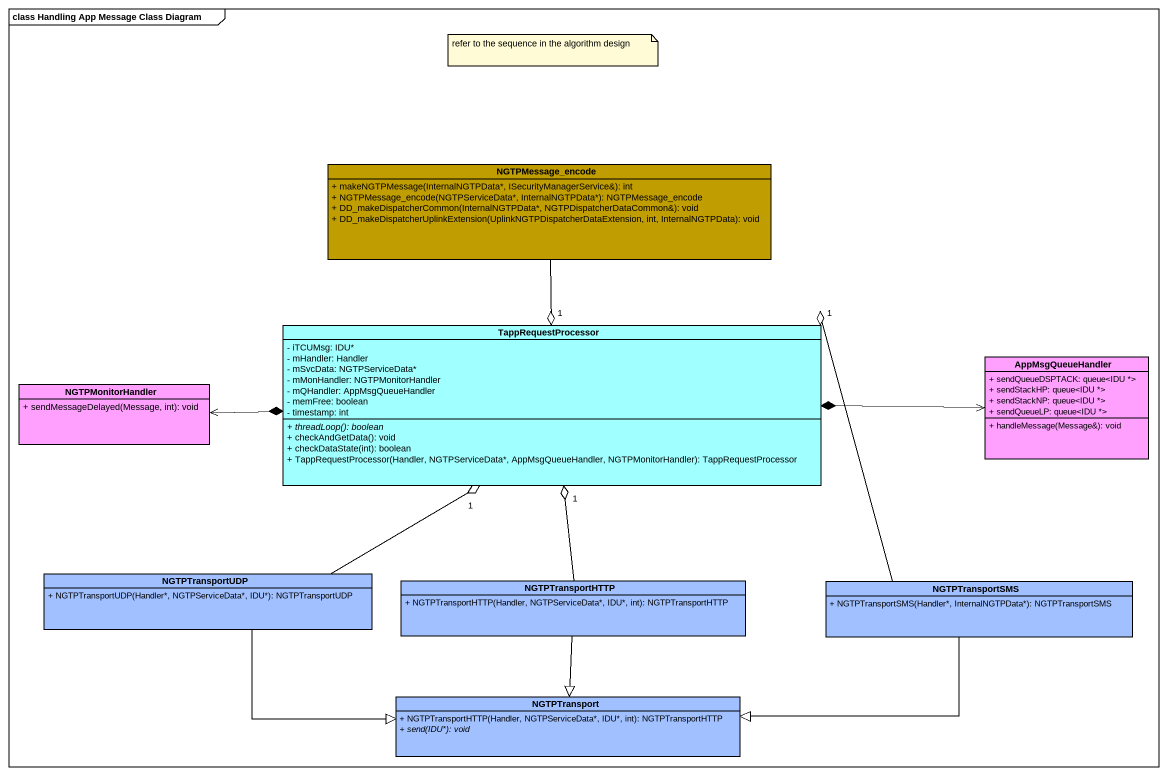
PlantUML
@startuml
mainframe class Handling App Message Class Diagram
hide circle
hide empty members
skinparam classAttributeIconSize 0
class NGTPMessage_encode #C09D00 {
  + makeNGTPMessage(InternalNGTPData*, ISecurityManagerService&): int
  + NGTPMessage_encode(NGTPServiceData*, InternalNGTPData*): NGTPMessage_encode
  + DD_makeDispatcherCommon(InternalNGTPData*, NGTPDispatcherDataCommon&): void
  + DD_makeDispatcherUplinkExtension(UplinkNGTPDispatcherDataExtension, int, InternalNGTPData): void
}
class TappRequestProcessor #A0FFFF {
  - iTCUMsg: IDU*
  - mHandler: Handler
  - mSvcData: NGTPServiceData*
  - mMonHandler: NGTPMonitorHandler
  - mQHandler: AppMsgQueueHandler
  - memFree: boolean
  - timestamp: int
  {abstract} + threadLoop(): boolean
  + checkAndGetData(): void
  + checkDataState(int): boolean
  + TappRequestProcessor(Handler, NGTPServiceData*, AppMsgQueueHandler, NGTPMonitorHandler): TappRequestProcessor
}
class AppMsgQueueHandler #FFA0FF {
  + sendQueueDSPTACK: queue<IDU *>
  + sendStackHP: queue<IDU *>
  + sendStackNP: queue<IDU *>
  + sendQueueLP: queue<IDU *>
  + handleMessage(Message&): void
}
class NGTPMonitorHandler #FFA0FF {
  + sendMessageDelayed(Message, int): void
}
class NGTPTransportUDP #A0C0FF {
  + NGTPTransportUDP(Handler*, NGTPServiceData*, IDU*): NGTPTransportUDP
}
class NGTPTransportHTTP #A0C0FF {
  + NGTPTransportHTTP(Handler, NGTPServiceData*, IDU*, int): NGTPTransportHTTP
}
class NGTPTransportSMS #A0C0FF {
  + NGTPTransportSMS(Handler*, InternalNGTPData*): NGTPTransportSMS
}
class NGTPTransport #A0C0FF {
  + NGTPTransportHTTP(Handler, NGTPServiceData*, IDU*, int): NGTPTransportHTTP
  {abstract} + send(IDU*): void
}
NGTPMessage_encode --o "1" TappRequestProcessor
AppMsgQueueHandler <-left-* TappRequestProcessor
NGTPMonitorHandler <-right-* TappRequestProcessor
NGTPTransportUDP -right-o "1" TappRequestProcessor
NGTPTransportUDP -right-|> NGTPTransport
NGTPTransportHTTP -up-o "1" TappRequestProcessor
NGTPTransportHTTP --|> NGTPTransport
NGTPTransportSMS -left-o "1" TappRequestProcessor
NGTPTransportSMS -left-|> NGTPTransport
note as N1
  refer to the sequence in the algorithm design
end note
@enduml
